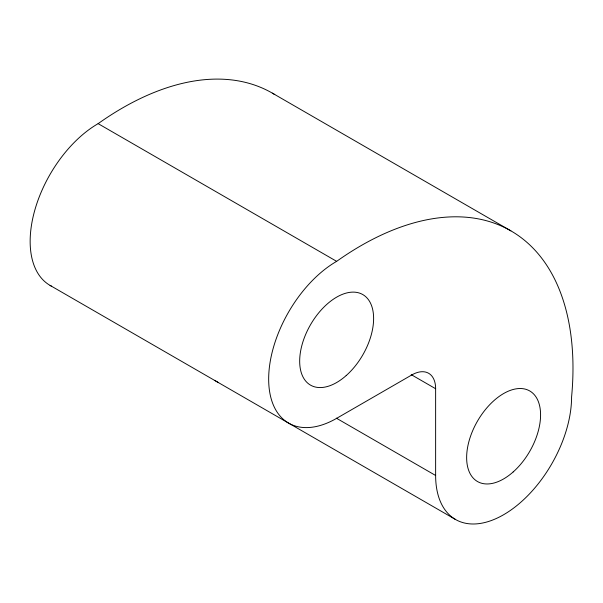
<?xml version="1.0" encoding="UTF-8"?>
<svg xmlns="http://www.w3.org/2000/svg" width="603" height="603" viewBox="0 0 603 603"><rect width="100%" height="100%" fill="white"/><g stroke="black" fill="none" stroke-linecap="round" stroke-linejoin="round"><path stroke-width="0.9" d="M272.36 93.141L510.877 230.851M51.647 286.252A96.133 55.506 -60 0 1 34.914 209.776A96.133 55.506 -60 0 1 98.131 123.645L336.647 261.348A299.857 173.121 -60 0 1 571.584 396.993A96.133 55.506 -60 0 1 503.603 514.736A96.133 55.506 -60 0 1 435.63 475.488L336.316 418.15M411.208 374.629L435.63 388.731L435.63 475.488M50.057 285.392L455.536 519.492M98.131 123.645A299.857 173.121 -60 0 1 274.749 94.565M218.61 382.649A96.133 55.506 -60 0 1 214.736 380.335M336.647 261.348A96.133 55.506 -60 0 0 268.667 379.091A96.133 55.506 -60 0 0 336.647 418.339L411.774 374.96A33.73 19.477 -60 0 1 435.63 388.731M346.212 375.556A52.28 30.188 -60 0 0 362.787 294.566A52.28 30.188 -60 0 0 300.935 349.408A52.28 30.188 -60 0 0 346.212 375.556M513.176 471.953A52.28 30.188 -60 0 0 529.751 390.963A52.28 30.188 -60 0 0 467.898 445.805A52.28 30.188 -60 0 0 513.176 471.953"/></g></svg>
